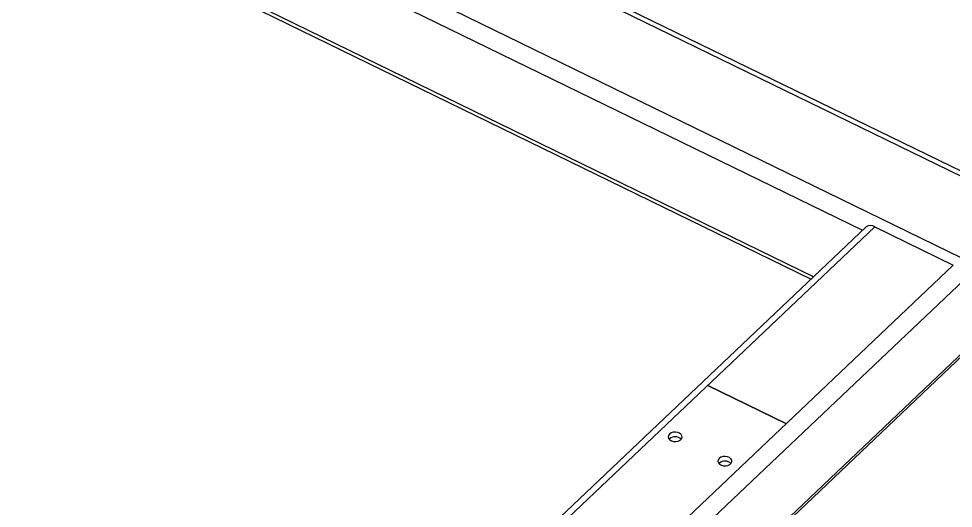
# Model space of a CAD drawing. Header units: millimetres. Extents: x 0 to 14850, y 0 to 10500.
# Drawn here: x 10332 to 12231, y 5376 to 6370 of the extents above; entities that cross this region are included whole.
import ezdxf

# ---------------------------------------------------------------- set-up
doc = ezdxf.new("R2010")
doc.units = ezdxf.units.MM
doc.header["$LTSCALE"] = 50

msp = doc.modelspace()

# ---------------------------------------------------------------- linework, layer by layer
for p, q in [((10432.2, 6727.8), (12046.7, 5940.6)), ((11947.1, 5846.2), (10332.7, 6633.4)), ((10327.7, 6628.7), (11942.1, 5841.4)), ((12836.4, 5773.2), (11106.5, 6616.8)), ((11101.7, 6608.8), (12829.3, 5766.4)), ((12713.9, 5657), (10986.4, 6499.4)), ((12053.9, 5947.4), (9555.6, 3578.8)), ((9567.4, 3573.1), (12072, 5947.6)), ((12072, 5947.6), (12231.3, 5869.9)), ((12231.3, 5869.9), (9726.7, 3495.4)), ((10767, 4430.9), (12253.1, 5839.9)), ((12254.9, 5696.1), (10868.3, 4381.5)), ((10872.3, 4379.6), (12251.6, 5687.3)), ((11732.6, 5625.3), (11732.6, 5625.3)), ((11732.6, 5625.3), (11891.1, 5547.9)), ((11891.2, 5548), (11732.6, 5625.3)), ((11732.6, 5625.3), (11732.6, 5625.3)), ((11891.1, 5547.9), (11891.2, 5548)), ((11654.6, 5516.8), (11653.7, 5515.9)), ((11755.8, 5467.4), (11755, 5466.5))]:
    msp.add_line(p, q)
at = {"flags": 128}
for points in [[(11654.4, 5526.5), (11652.4, 5523.6), (11651.8, 5520.5), (11652.7, 5517.4), (11655, 5514.6), (11658.6, 5512.6), (11662.9, 5511.4), (11667.6, 5511.3), (11672, 5512.2), (11675.9, 5514.1), (11678.6, 5516.7), (11680, 5519.7), (11679.8, 5522.9), (11678.1, 5525.9), (11675.1, 5528.3), (11671.2, 5529.9), (11666.6, 5530.6), (11662, 5530.2), (11657.8, 5528.8), (11654.4, 5526.5)], [(11755.7, 5477.1), (11753.6, 5474.3), (11753, 5471.1), (11753.9, 5468), (11756.3, 5465.3), (11759.8, 5463.2), (11764.1, 5462.1), (11768.8, 5462), (11773.3, 5462.9), (11777.1, 5464.7), (11779.8, 5467.3), (11781.2, 5470.4), (11781, 5473.6), (11779.4, 5476.5), (11776.4, 5478.9), (11772.4, 5480.6), (11767.8, 5481.2), (11763.2, 5480.8), (11759, 5479.4), (11755.7, 5477.1)]]:
    msp.add_lwpolyline(points, dxfattribs=at)
for centre, radius, start, end in [((12063.1, 5934.7), 15.7, 55.2656, 125.6687), ((11666.1, 5503.4), 17.6, 46.5508, 130.6916), ((11767.3, 5454), 17.6, 46.5508, 130.6916)]:
    msp.add_arc(centre, radius, start, end)

doc.saveas('drawing.dxf')
